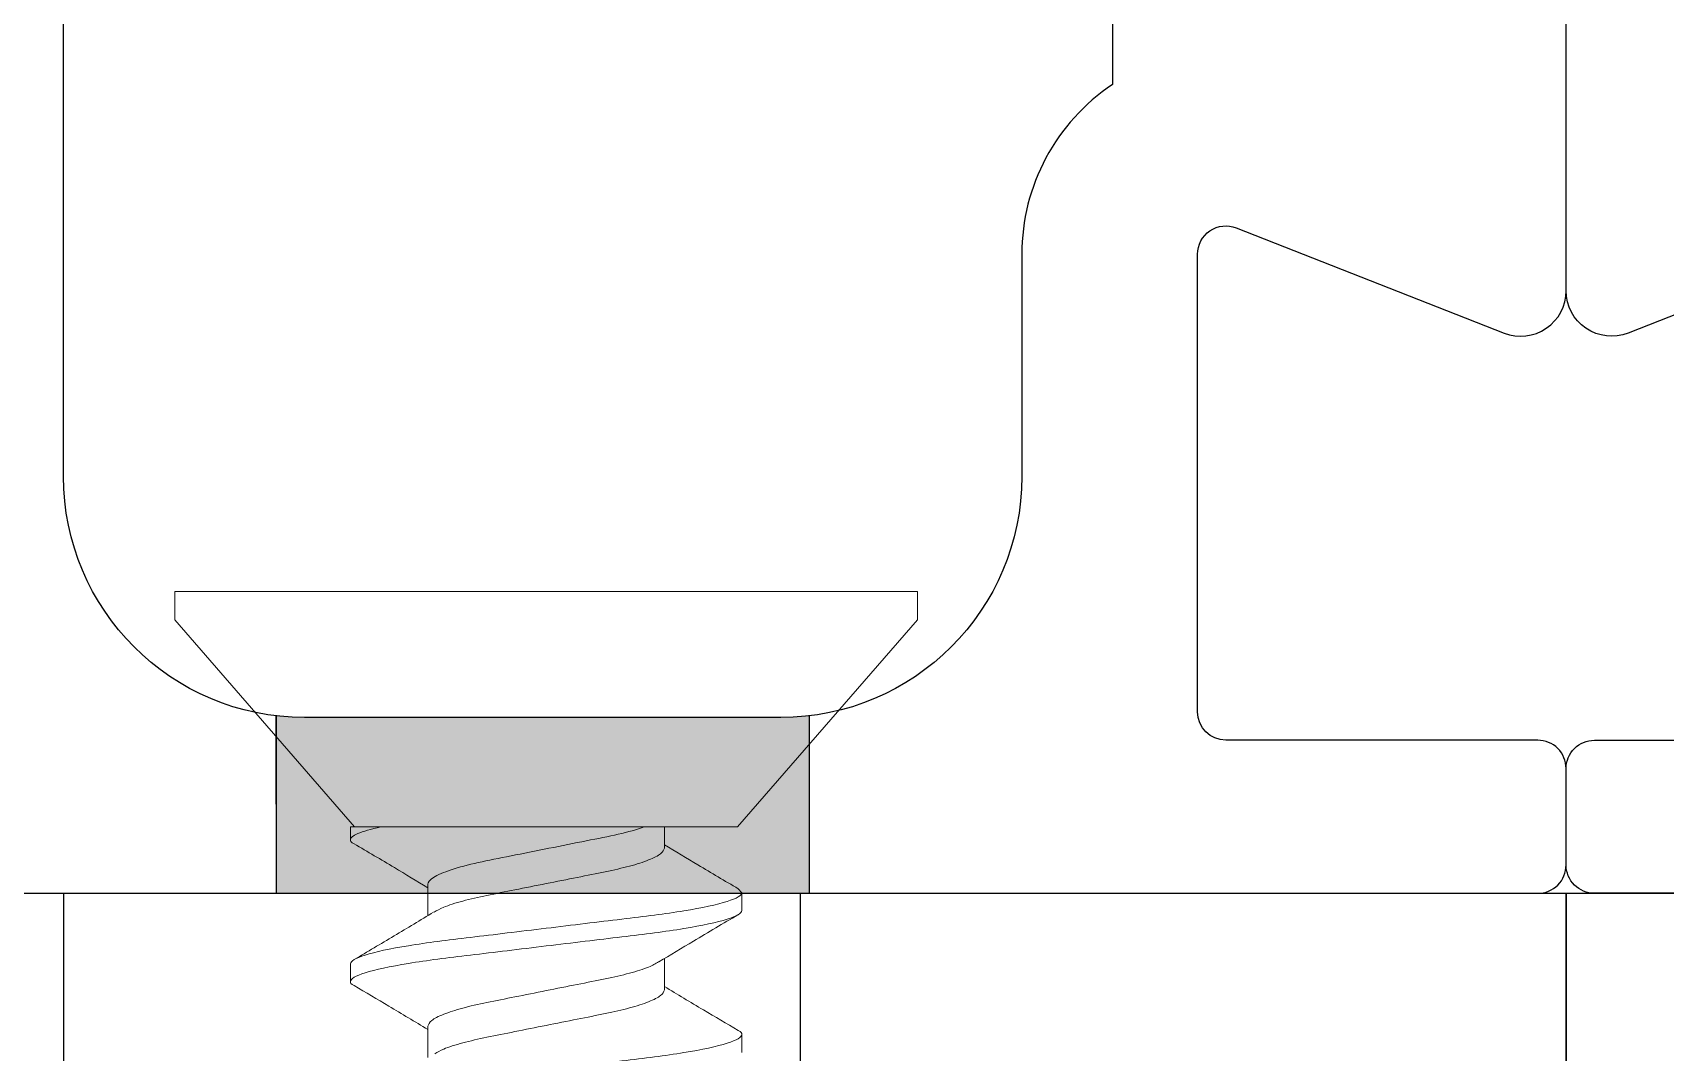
# Model space of a CAD drawing. Extents: x 0 to 79.8, y 0 to 38.2.
# Drawn here: x 22.497 to 23.073, y 29.589 to 29.949 of the extents above; entities that cross this region are included whole.
import ezdxf

# ---------------------------------------------------------------- set-up
doc = ezdxf.new("R2010")
doc.units = 0
doc.header["$MEASUREMENT"] = 0
doc.linetypes.add('SLD-Solid', pattern=[0])
doc.layers.get('0').update_dxf_attribs({"linetype": 'CONTINUOUS'})
for name, color, linetype in [('FRAME', 1, 'CONTINUOUS'), ('TEXT', 7, 'CONTINUOUS'), ('WEEPING', 7, 'CONTINUOUS')]:
    doc.layers.add(name, color=color, linetype=linetype)

# ---------------------------------------------------------------- blocks, each defined once
blk = doc.blocks.new('3749-SILL')
for points in [[(0.6665989560165713, -0.7000004872134671), (0.01000000000000512, -0.70000048721346, -0.4142135623733031), (0, -0.6900004872134691), (0, -0.656000487213463, -0.4142135623734073), (0.01000000000000512, -0.646000487213465), (0.1200000000000045, -0.6460004872134721, 0.414213562372991)], [(0.1163456096550419, -0.4653240626822353), (0.02184702455195975, -0.5024235072041847, -0.5285491067762694), (1.4210854715202e-14, -0.4875301427794199), (0, 0, -0.4142135623734073)], [(1.241401043983444, -0.7000004872134671), (1.89800000000001, -0.70000048721346, 0.4142135623733031), (1.908000000000015, -0.6900004872134691), (1.908000000000015, -0.656000487213463, 0.4142135623734073), (1.89800000000001, -0.646000487213465), (1.788000000000011, -0.6460004872134721, -0.414213562372991), (1.77800000000002, -0.6360004872134599), (1.77800000000002, -0.4746324154477151, -0.5285491067761589), (1.791654390344974, -0.4653240626822353), (1.886152975448056, -0.5024235072041847, 0.5285491067762694), (1.908000000000001, -0.4875301427794199), (1.908000000000015, 0, 0.4142135623734073)], [(1.748000000000019, -0.3119999999999976), (1.748000000000019, -0.4147658972593291, 0.2504916501726727), (1.716000000000008, -0.474632415447708), (1.716000000000008, -0.5530004872134668, -0.4142135623731071), (1.631000000000014, -0.6380004872134695), (1.462999999999994, -0.6380004872134624, -0.4142135623730828), (1.377999999999986, -0.5530004872134597)]]:
    blk.add_lwpolyline(points, format="xyb")
blk.add_lwpolyline([(1.378000000000014, -0.5540004872134574), (1.378000000000014, -0.3659999999999997)])
blk = doc.blocks.new('25559')
at = {"color": 7, "linetype": 'SLD-Solid', "lineweight": 15}
for p, q in [((0.00999998447932171, 0.1309999983434977), (0, 0.1309999983434977)), ((0, 0), (0, 0.1309999983434977)), ((0.08299998117713869, 0.06754206599828194), (0.00999998447932171, 0.1309999983434977)), ((0.08299998117713869, 0.06754206599828194), (0.08299998117713869, -0.05314670187809156)), ((0.1062499725912502, 0.06899999832279491), (0.1048150758339688, 0.06775008276193262)), ((0.1062499725912502, 0.06899999832279491), (0.1124999537242672, 0.06899999832279491)), ((0.1562499683203669, 0.06899999832279491), (0.1624999494533839, 0.06899999832279491)), ((0.09049998786974811, 0.04172019887803913), (0.08299998117713869, 0.04172019887803913)), ((0.1404999835988647, 0.04172019887803913), (0.1294517845619367, 0.04172019887803913)), ((0, -0.1309999983434977), (0, 0)), ((0.1032499405812075, -0.04172019887803913), (0.1142936663364793, -0.04172019887803913)), ((0.1532499363103241, -0.04172019887803913), (0.1642914620910076, -0.04172019887803913)), ((0.08299998117713869, -0.06899999832279491), (0.08299998117713869, -0.05832793077408382)), ((0.00999998447932171, -0.1309999983434977), (0.08299998117713869, -0.06754206599828194)), ((0.08749995585971249, -0.06899999832279491), (0.08299998117713869, -0.06899999832279491)), ((0.137499951588822, -0.06899999832279491), (0.131249970455805, -0.06899999832279491)), ((0, -0.1309999983434977), (0.00999998447932171, -0.1309999983434977))]:
    blk.add_line(p, q, dxfattribs=at)
for points, knots in [([(0.1048160291562823, 0.06776498300646949), (0.1020266228155577, 0.06302722844000641), (0.09690098785342371, 0.05432143319850979), (0.09167417840533432, 0.04566550878016074), (0.08929183515977002, 0.04172019887803913)], [0, 0, 0, 0, 0.5442069833947524, 1, 1, 1, 1]), ([(0.1312499724269856, -0.0689999999999884), (0.1303478626313748, -0.0689999999999884), (0.1292963103142384, -0.06732069762327342), (0.1270932361714685, -0.06032598277693069), (0.1259478589153744, -0.05501784534993703), (0.1243607226230026, -0.04534187172058068), (0.1238533182178685, -0.04184291922157968), (0.1229053203646373, -0.0345452344224384), (0.1224642237022593, -0.0307540005592557), (0.1209795177337369, -0.01846063513988838), (0.1198664273954506, -0.009244247138866513), (0.1176335174585219, 0.009244247138866513), (0.1165204271202356, 0.01846063513988838), (0.1150357211517132, 0.0307540005592557), (0.1145946244893281, 0.0345452344224384), (0.113646626636104, 0.04184291922157968), (0.1131392222309699, 0.04534187172058068), (0.1115520859385981, 0.05501784534993703), (0.110406708682504, 0.06032598277693069), (0.1082036345397341, 0.06732069762327342), (0.1071520822225978, 0.0689999999999884), (0.106249972426987, 0.0689999999999884)], [0, 0, 0, 0, 0.1249999999999997, 0.1249999999999997, 0.2499999999999994, 0.2499999999999994, 0.3124999999999994, 0.3124999999999994, 0.3749999999999994, 0.3749999999999994, 0.4999999999999997, 0.4999999999999997, 0.625, 0.625, 0.6875, 0.6875, 0.7499999999999999, 0.7499999999999999, 0.875, 0.875, 1, 1, 1, 1]), ([(0.137499972426987, -0.0689999999999884), (0.1365978626313762, -0.0689999999999884), (0.1355463103142398, -0.06732069762327342), (0.1333432361714699, -0.06032598277693069), (0.1321978589153758, -0.05501784534993703), (0.130610722623004, -0.04534187172058068), (0.1301033182178699, -0.04184291922157968), (0.1291553203646387, -0.0345452344224384), (0.1287142237022607, -0.0307540005592557), (0.1272295177337384, -0.01846063513988838), (0.1261164273954449, -0.009244247138866513), (0.1238835174585233, 0.009244247138866513), (0.122770427120237, 0.01846063513988838), (0.1212857211517147, 0.0307540005592557), (0.1208446244893295, 0.0345452344224384), (0.1198966266361055, 0.04184291922157968), (0.1193892222309714, 0.04534187172058068), (0.1178020859385995, 0.05501784534993703), (0.1166567086825054, 0.06032598277693069), (0.1144536345397356, 0.06732069762327342), (0.1134020822225921, 0.0689999999999884), (0.1124999724269884, 0.0689999999999884)], [0, 0, 0, 0, 0.125, 0.125, 0.25, 0.25, 0.3125000000000002, 0.3125000000000002, 0.3750000000000003, 0.3750000000000003, 0.5000000000000006, 0.5000000000000006, 0.6250000000000008, 0.6250000000000008, 0.6875000000000007, 0.6875000000000007, 0.7500000000000006, 0.7500000000000006, 0.8750000000000003, 0.8750000000000003, 1, 1, 1, 1]), ([(0.1306218777115902, 0.03977548092692018), (0.1281694676207579, 0.04383697777072371), (0.1225776784271204, 0.0530976777842227), (0.1170747309186098, 0.06243605763771143), (0.1139852298995621, 0.06767887233456804)], [0, 0, 0, 0, 0.4385734164694634, 1, 1, 1, 1]), ([(0.1547811919544628, 0.06770675701241657), (0.1523742434776736, 0.06361965888530108), (0.1472537726342509, 0.05492488747830748), (0.14205139734689, 0.04629401160681823), (0.1392944708583883, 0.04172019887803913)], [0, 0, 0, 0, 0.4700638965425827, 1, 1, 1, 1]), ([(0.1562499683203669, 0.06899999832279491), (0.1557826036316285, 0.06899356492706943), (0.1553098066141558, 0.0689870567539117), (0.1547862541294975, 0.06770622490131473), (0.1547802386321422, 0.06769150843857119)], [0, 0, 0, 0, 0.9885102305213792, 1, 1, 1, 1]), ([(0.1812499724269827, -0.0689999999999884), (0.180347862631379, -0.0689999999999884), (0.1792963103142355, -0.06732069762327342), (0.1770932361714657, -0.06032598277693069), (0.1759478589153716, -0.05501784534993703), (0.1743607226230068, -0.04534187172058068), (0.1738533182178656, -0.04184291922157968), (0.1729053203646416, -0.0345452344224384), (0.1724642237022564, -0.0307540005592557), (0.1709795177337341, -0.01846063513988838), (0.1698664273954478, -0.009244247138866513), (0.1676335174585262, 0.009244247138866513), (0.1665204271202327, 0.01846063513988838), (0.1650357211517104, 0.0307540005592557), (0.1645946244893324, 0.03454523442246682), (0.1636466266361083, 0.04184291922157968), (0.1631392222309671, 0.04534187172058068), (0.1615520859385953, 0.05501784534993703), (0.1604067086825012, 0.06032598277693069), (0.1582036345397384, 0.06732069762327342), (0.1571520822225949, 0.0689999999999884), (0.1562499724269841, 0.0689999999999884)], [0, 0, 0, 0, 0.1249999999999999, 0.1249999999999999, 0.2499999999999998, 0.2499999999999998, 0.3124999999999997, 0.3124999999999997, 0.3749999999999997, 0.3749999999999997, 0.4999999999999997, 0.4999999999999997, 0.6249999999999997, 0.6249999999999997, 0.6874999999999997, 0.6874999999999997, 0.7499999999999998, 0.7499999999999998, 0.8749999999999999, 0.8749999999999999, 1, 1, 1, 1]), ([(0.1130907935655046, -0.03950921525284912), (0.1125073452438059, -0.03851651032400127), (0.1111956840882726, -0.03628479168557419), (0.1091269862224351, -0.02975356060733247), (0.1071673507242892, -0.02110528934093736), (0.1052033328979007, -0.01096732637435593), (0.102999973244394, -1.198475189312376e-06), (0.1007964813073272, 0.01097200948990462), (0.09883325004233257, 0.02108959121338216), (0.09687015381283004, 0.02981281763035781), (0.09466668896600794, 0.0365240139580294), (0.0924630845563712, 0.04090436606102799), (0.09114619401027824, 0.04145164553597169), (0.09049998786974811, 0.04172019887803913)], [0, 0, 0, 0, 0.07545212249771337, 0.1696253369889661, 0.2603617256972677, 0.3510979856770322, 0.4452713210163289, 0.5394445376135186, 0.630180908448421, 0.7209171863016065, 0.8150904007928592, 0.909263743441154, 1, 1, 1, 1]), ([(0.1629841638596972, -0.03930430595329426), (0.162436042826954, -0.0383677470985333), (0.1611596290137953, -0.03618677503638423), (0.159126892634248, -0.02974874088039314), (0.1571673705650483, -0.0211065587771202), (0.1552033196710312, -0.01096697218258669), (0.1529999800894615, -1.293596852747214e-06), (0.1507964432152846, 0.010972024483209), (0.1488333692238442, 0.02108960038066243), (0.1468701161577854, 0.02981281131016544), (0.1446666939855064, 0.03652401494900914), (0.1424630780615246, 0.0409043658238204), (0.1411461890073156, 0.04145164545789726), (0.1404999835988647, 0.04172019887803913)], [0, 0, 0, 0, 0.07120162391329521, 0.1658077885249553, 0.2569613269570803, 0.3481147360688541, 0.442721022084144, 0.5373271888114216, 0.6284805979231954, 0.7196341363553204, 0.8142403009669805, 0.9088465943248694, 1, 1, 1, 1]), ([(0.1032499715017252, -0.04172019978079788), (0.1025178766126871, -0.04172019923819903), (0.101688679931577, -0.04106058506556565), (0.09993529019534719, -0.03828354807268397), (0.09901302149893354, -0.03616503317334718), (0.09721926123090441, -0.03076611134187601), (0.09635003873690096, -0.02749489737703925), (0.09478388551168848, -0.02041407912841464), (0.09406422843743201, -0.01659257074567222), (0.0923722853587492, -0.008121986354382216), (0.09146248005107083, -0.003567115250660891), (0.08965112297936173, 0.005501306218064883), (0.0887519973443176, 0.01000271035272249), (0.08709769764893593, 0.01828483600735353), (0.08640004365339848, 0.02198864416888568), (0.08478812933741153, 0.02890614207194631), (0.08390268504308551, 0.03204759030529658), (0.08299997242697543, 0.03458191682040024)], [0, 0, 0, 0, 0.125, 0.125, 0.25, 0.25, 0.3749999999999999, 0.3749999999999999, 0.4999999999999999, 0.4999999999999999, 0.6249999999999999, 0.6249999999999999, 0.7499999999999999, 0.7499999999999999, 0.875, 0.875, 1, 1, 1, 1]), ([(0.1306049379072789, 0.03961351238132238), (0.131206325001358, 0.03859233054353695), (0.1325358384962243, 0.03633475792938157), (0.1346230343335222, 0.02975592283573292), (0.1365825199355157, 0.02110465337258915), (0.1385467209389759, 0.01096751838585419), (0.1407499174001501, 1.14018908448088e-06), (0.1429534495917153, -0.01097199591995945), (0.1449166800108159, -0.02108959402798405), (0.1468797405567273, -0.02981282348642367), (0.1490833578561208, -0.03652400451875337), (0.1512868113465373, -0.04090436930258079), (0.1526037205832296, -0.04145164648733157), (0.1532499363103241, -0.04172019887803913)], [0, 0, 0, 0, 0.07760056615447869, 0.1715550615046566, 0.2620804884269823, 0.352606008114956, 0.446560387099984, 0.5405147660850068, 0.6310402857729805, 0.7215657126953061, 0.8155202080454841, 0.9094745943225269, 1, 1, 1, 1]), ([(0.1130646872004206, -0.03967633082228872), (0.1158665376417574, -0.04431721920090581), (0.1214988281222062, -0.05364635078117885), (0.1270331876785633, -0.06304107358599254), (0.1298144137061499, -0.06776227887104369)], [0, 0, 0, 0, 0.4974619918953903, 1, 1, 1, 1]), ([(0.08896293895920593, -0.06771653773276398), (0.09175466451451797, -0.06297307077241499), (0.09686977438958877, -0.05428190317360304), (0.1020882143795134, -0.0456437976636721), (0.1044585332861061, -0.04172019887803913)], [0, 0, 0, 0, 0.5457801735439989, 0.9999999999999999, 0.9999999999999999, 0.9999999999999999, 0.9999999999999999]), ([(0.1389683612922994, -0.06770744450449229), (0.1413752234173344, -0.0636204322994729), (0.1464957223408589, -0.05492548406022024), (0.1516983092625139, -0.04629432793021238), (0.1544554490508006, -0.04172019887803913)], [0, 0, 0, 0, 0.4700444548444323, 1, 1, 1, 1]), ([(0.08749997242698271, -0.0689999999999884), (0.0868536583318118, -0.0689999999999884), (0.08613213489268645, -0.0681545776005521), (0.08460428207708048, -0.06458804985990696), (0.08379889354945647, -0.06186479875020723), (0.08299997242698254, -0.05832792912167406)], [0, 0, 0, 0, 0.5, 0.5, 1, 1, 1, 1]), ([(0.08896359895157957, -0.06770628951781532), (0.08895961359441173, -0.06771604769082273), (0.08843915604362707, -0.06899039139463525), (0.08796775108098842, -0.06899521332044856), (0.08749995585971249, -0.06899999832279491)], [0, 0, 0, 0, 0.007657410596664246, 1, 1, 1, 1]), ([(0.1389692412821333, -0.06769254884324027), (0.1389633725766686, -0.06770691589574085), (0.1384403320762573, -0.06898736017362239), (0.1379674890970719, -0.06899371489939199), (0.137499951588822, -0.06899999832279491)], [0, 0, 0, 0, 0.01122036526087231, 0.9999999999999999, 0.9999999999999999, 0.9999999999999999, 0.9999999999999999])]:
    blk.add_open_spline(points, degree=3, knots=knots, dxfattribs=at)
blk.add_open_spline([(0.08299997242698254, -0.05832792912167406), (0.08299997242698254, -0.05667428523614149), (0.08299997242698964, -0.05494635566597594), (0.08299997242698964, -0.05314670373527974)], degree=3, dxfattribs=at)

msp = doc.modelspace()

# ---------------------------------------------------------------- hatches: boundary and pattern name
at = {"layer": 'WEEPING'}
msp.add_hatch(color=7, dxfattribs=at).paths.add_polyline_path([(22.58338151069357, 29.70789818599222, 0.02865575135949125), (22.59338151069356, 29.70702077029903), (22.66960122871704, 29.70702077029903), (22.76138151069357, 29.70702077029903, 0.02948858107428266), (22.77138151069356, 29.70761105521835), (22.77138151069356, 29.64502077029907), (22.58338151069357, 29.64502077029907)])

# ---------------------------------------------------------------- linework, layer by layer
at = {"layer": 'TEXT'}
msp.add_lwpolyline([(21.66038338548098, 29.64502235875907), (22.04438338548098, 29.64502235875904), (22.04438338548099, 29.78327367379033, -2.318729304408622), (22.12438338548099, 29.78327367379033), (22.12438338548098, 29.64502235875904), (22.508383385481, 29.64502235875907), (22.508383385481, 29.54502223885533), (22.27188338548098, 29.54502223885533, 0.414213562373095), (22.14688338548098, 29.42002223885533), (22.14688338548098, 29.39502235875907, 0.414213562373095), (22.27188338548098, 29.27002235875907), (22.96338318236537, 29.27002235875907), (22.96338318236537, 29.57002235875905), (22.76838318236538, 29.57002235875905), (22.76838318236538, 29.64502235875907), (23.03838318236539, 29.6450223587591), (23.03838318236539, 29.19502235875906)], format="xyb", dxfattribs=at)
msp.add_lwpolyline([(23.16338212004035, 29.19502089020279), (23.03838212004037, 29.19502089020279), (23.03838212004036, 29.64502089020286), (23.30838212004038, 29.64502089020283)], dxfattribs=at)
at = {"layer": 'WEEPING', "color": 7}
for p, q in [((22.58338151069357, 29.70789818599222), (22.58338151069357, 29.64502077029907)), ((22.58338151069357, 29.67645947814559), (22.58338151069357, 29.70789818599222)), ((22.58338151069357, 29.70789818599222), (22.58338151069357, 29.69217883206891)), ((22.58338151069357, 29.69217883206891), (22.58338151069357, 29.70789818599222)), ((22.77138151069356, 29.70761105521835), (22.77138151069356, 29.64502077029907))]:
    msp.add_line(p, q, dxfattribs=at)

# ---------------------------------------------------------------- block references
at = {"layer": 'FRAME'}
for p in [(21.13038191692475, 30.34502125751252), (23.03838191692475, 30.34502125751252)]:
    msp.add_blockref('3749-SILL', p, dxfattribs=at)
at = {"layer": 'TEXT', "rotation": 270}
msp.add_blockref('25559', (22.67860454075519, 29.75144985671507), dxfattribs=at)

doc.saveas('drawing.dxf')
